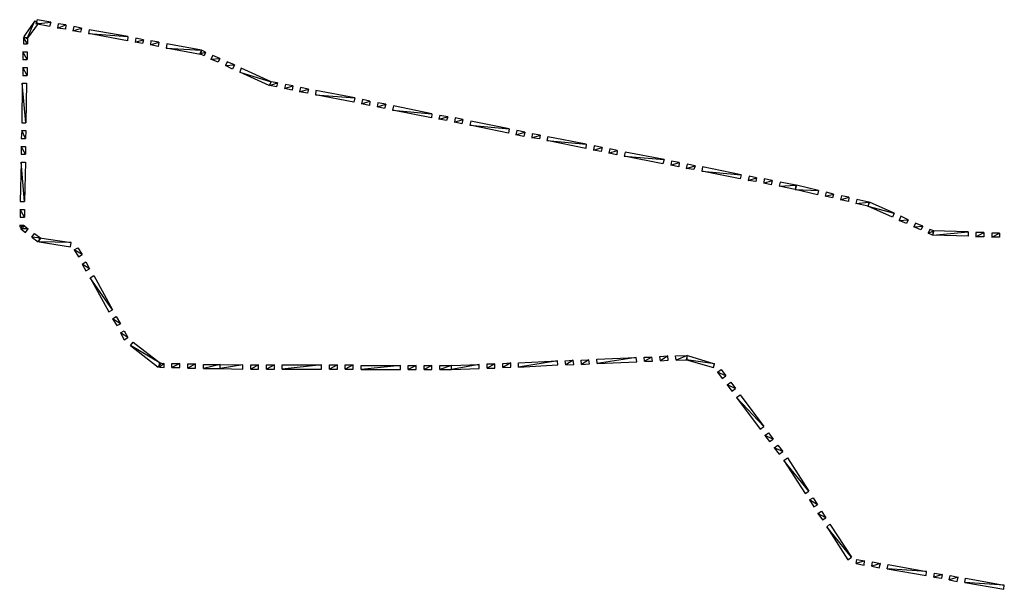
# Model space of a CAD drawing. Header units: feet. Extents: x 676 to 4623, y 1 to 2768.
# Drawn here: x 676 to 2551, y 1684 to 2768 of the extents above; entities that cross this region are included whole.
import ezdxf

# ---------------------------------------------------------------- set-up
doc = ezdxf.new("R2010")
doc.units = ezdxf.units.FT
doc.layers.add('CLEARING_LIMITS', color=4, linetype='Continuous')

msp = doc.modelspace()

# ---------------------------------------------------------------- linework, layer by layer
at = {"layer": 'CLEARING_LIMITS'}
for points in [[(684, 2736), (690, 2732), (705, 2766), (684, 2736)], [(690, 2732), (705, 2766), (711, 2761), (690, 2732)], [(709, 2768), (707, 2760), (735, 2763), (709, 2768)], [(707, 2760), (735, 2763), (733, 2755), (707, 2760)], [(749, 2760), (748, 2752), (764, 2758), (749, 2760)], [(748, 2752), (764, 2758), (763, 2750), (748, 2752)], [(779, 2755), (777, 2747), (794, 2752), (779, 2755)], [(777, 2747), (794, 2752), (792, 2744), (777, 2747)], [(808, 2749), (807, 2742), (882, 2736), (808, 2749)], [(807, 2742), (882, 2736), (881, 2728), (807, 2742)], [(683, 2722), (691, 2722), (683, 2734), (683, 2722)], [(691, 2722), (683, 2734), (691, 2734), (691, 2722)], [(897, 2733), (896, 2725), (912, 2730), (897, 2733)], [(896, 2725), (912, 2730), (910, 2723), (896, 2725)], [(926, 2728), (925, 2720), (941, 2725), (926, 2728)], [(925, 2720), (941, 2725), (940, 2717), (925, 2720)], [(956, 2722), (955, 2714), (1022, 2710), (956, 2722)], [(682, 2692), (690, 2692), (682, 2707), (682, 2692)], [(690, 2692), (682, 2707), (690, 2707), (690, 2692)], [(955, 2714), (1022, 2710), (1020, 2702), (955, 2714)], [(1022, 2710), (1019, 2703), (1030, 2706), (1022, 2710)], [(1019, 2703), (1030, 2706), (1027, 2699), (1019, 2703)], [(1044, 2700), (1040, 2693), (1057, 2694), (1044, 2700)], [(1040, 2693), (1057, 2694), (1054, 2687), (1040, 2693)], [(1071, 2688), (1068, 2681), (1085, 2682), (1071, 2688)], [(1068, 2681), (1085, 2682), (1081, 2674), (1068, 2681)], [(682, 2662), (690, 2662), (682, 2677), (682, 2662)], [(690, 2662), (682, 2677), (690, 2677), (690, 2662)], [(1098, 2676), (1095, 2668), (1155, 2650), (1098, 2676)], [(1095, 2668), (1155, 2650), (1151, 2643), (1095, 2668)], [(680, 2572), (688, 2572), (681, 2647), (680, 2572)], [(688, 2572), (681, 2647), (689, 2647), (688, 2572)], [(1154, 2650), (1152, 2643), (1167, 2648), (1154, 2650)], [(1152, 2643), (1167, 2648), (1165, 2640), (1152, 2643)], [(1182, 2645), (1180, 2637), (1196, 2642), (1182, 2645)], [(1180, 2637), (1196, 2642), (1195, 2634), (1180, 2637)], [(1211, 2639), (1209, 2631), (1226, 2636), (1211, 2639)], [(1209, 2631), (1226, 2636), (1224, 2628), (1209, 2631)], [(1240, 2633), (1239, 2625), (1314, 2619), (1240, 2633)], [(1239, 2625), (1314, 2619), (1312, 2611), (1239, 2625)], [(1329, 2616), (1327, 2608), (1343, 2613), (1329, 2616)], [(1327, 2608), (1343, 2613), (1342, 2605), (1327, 2608)], [(1358, 2610), (1357, 2602), (1373, 2607), (1358, 2610)], [(1357, 2602), (1373, 2607), (1371, 2599), (1357, 2602)], [(1388, 2604), (1386, 2596), (1461, 2589), (1388, 2604)], [(1386, 2596), (1461, 2589), (1460, 2581), (1386, 2596)], [(1476, 2586), (1474, 2579), (1491, 2583), (1476, 2586)], [(1474, 2579), (1491, 2583), (1489, 2576), (1474, 2579)], [(1505, 2581), (1504, 2573), (1520, 2578), (1505, 2581)], [(1504, 2573), (1520, 2578), (1518, 2570), (1504, 2573)], [(1535, 2575), (1533, 2567), (1608, 2560), (1535, 2575)], [(679, 2542), (687, 2542), (680, 2557), (679, 2542)], [(687, 2542), (680, 2557), (688, 2557), (687, 2542)], [(1533, 2567), (1608, 2560), (1607, 2552), (1533, 2567)], [(1623, 2557), (1621, 2549), (1638, 2554), (1623, 2557)], [(1621, 2549), (1638, 2554), (1636, 2546), (1621, 2549)], [(1652, 2551), (1651, 2543), (1667, 2548), (1652, 2551)], [(1651, 2543), (1667, 2548), (1666, 2541), (1651, 2543)], [(1682, 2545), (1680, 2538), (1755, 2531), (1682, 2545)], [(1680, 2538), (1755, 2531), (1754, 2523), (1680, 2538)], [(679, 2512), (687, 2512), (679, 2527), (679, 2512)], [(687, 2512), (679, 2527), (687, 2527), (687, 2512)], [(1770, 2528), (1769, 2520), (1785, 2525), (1770, 2528)], [(1769, 2520), (1785, 2525), (1783, 2517), (1769, 2520)], [(1800, 2522), (1798, 2514), (1814, 2519), (1800, 2522)], [(1798, 2514), (1814, 2519), (1813, 2511), (1798, 2514)], [(1829, 2516), (1827, 2508), (1903, 2502), (1829, 2516)], [(677, 2422), (685, 2422), (679, 2497), (677, 2422)], [(685, 2422), (679, 2497), (687, 2497), (685, 2422)], [(1827, 2508), (1903, 2502), (1901, 2494), (1827, 2508)], [(1917, 2499), (1916, 2491), (1932, 2496), (1917, 2499)], [(1916, 2491), (1932, 2496), (1931, 2488), (1916, 2491)], [(1947, 2493), (1945, 2485), (1962, 2490), (1947, 2493)], [(1945, 2485), (1962, 2490), (1960, 2483), (1945, 2485)], [(1976, 2488), (1975, 2480), (2050, 2473), (1976, 2488)], [(1975, 2480), (2050, 2473), (2048, 2465), (1975, 2480)], [(2065, 2470), (2063, 2462), (2079, 2467), (2065, 2470)], [(2063, 2462), (2079, 2467), (2078, 2460), (2063, 2462)], [(2094, 2465), (2093, 2457), (2109, 2462), (2094, 2465)], [(2093, 2457), (2109, 2462), (2107, 2454), (2093, 2457)], [(2124, 2459), (2122, 2451), (2154, 2453), (2124, 2459)], [(2122, 2451), (2154, 2453), (2153, 2445), (2122, 2451)], [(2155, 2453), (2153, 2445), (2197, 2443), (2155, 2453)], [(2153, 2445), (2197, 2443), (2195, 2435), (2153, 2445)], [(2212, 2440), (2210, 2432), (2226, 2436), (2212, 2440)], [(2210, 2432), (2226, 2436), (2224, 2429), (2210, 2432)], [(2241, 2433), (2239, 2425), (2255, 2430), (2241, 2433)], [(2239, 2425), (2255, 2430), (2254, 2422), (2239, 2425)], [(2270, 2426), (2268, 2418), (2293, 2421), (2270, 2426)], [(2268, 2418), (2293, 2421), (2292, 2413), (2268, 2418)], [(2294, 2421), (2291, 2413), (2341, 2400), (2294, 2421)], [(677, 2392), (685, 2392), (677, 2407), (677, 2392)], [(685, 2392), (677, 2407), (685, 2407), (685, 2392)], [(2291, 2413), (2341, 2400), (2338, 2392), (2291, 2413)], [(2354, 2394), (2351, 2386), (2368, 2387), (2354, 2394)], [(2351, 2386), (2368, 2387), (2365, 2380), (2351, 2386)], [(676, 2374), (684, 2374), (676, 2377), (676, 2374)], [(684, 2374), (676, 2377), (684, 2377), (684, 2374)], [(692, 2370), (678, 2370), (683, 2377), (692, 2370)], [(687, 2363), (692, 2370), (678, 2370), (687, 2363)], [(2382, 2381), (2379, 2374), (2396, 2375), (2382, 2381)], [(2379, 2374), (2396, 2375), (2392, 2368), (2379, 2374)], [(2409, 2369), (2406, 2362), (2417, 2366), (2409, 2369)], [(2406, 2362), (2417, 2366), (2414, 2358), (2406, 2362)], [(2415, 2366), (2415, 2358), (2482, 2364), (2415, 2366)], [(2415, 2358), (2482, 2364), (2482, 2356), (2415, 2358)], [(2497, 2363), (2497, 2355), (2512, 2363), (2497, 2363)], [(2497, 2355), (2512, 2363), (2512, 2355), (2497, 2355)], [(716, 2352), (699, 2354), (704, 2361), (716, 2352)], [(711, 2345), (716, 2352), (699, 2354), (711, 2345)], [(774, 2344), (713, 2345), (714, 2353), (774, 2344)], [(773, 2336), (774, 2344), (713, 2345), (773, 2336)], [(2527, 2362), (2527, 2354), (2542, 2362), (2527, 2362)], [(2527, 2354), (2542, 2362), (2542, 2354), (2527, 2354)], [(795, 2321), (780, 2330), (787, 2334), (795, 2321)], [(788, 2317), (795, 2321), (780, 2330), (788, 2317)], [(809, 2294), (795, 2303), (802, 2307), (809, 2294)], [(802, 2290), (809, 2294), (795, 2303), (802, 2290)], [(853, 2216), (810, 2277), (817, 2281), (853, 2216)], [(846, 2212), (853, 2216), (810, 2277), (846, 2212)], [(868, 2189), (853, 2199), (860, 2203), (868, 2189)], [(861, 2186), (868, 2189), (853, 2199), (861, 2186)], [(882, 2163), (868, 2172), (875, 2176), (882, 2163)], [(875, 2159), (882, 2163), (868, 2172), (875, 2159)], [(945, 2114), (887, 2148), (892, 2154), (945, 2114)], [(940, 2107), (945, 2114), (887, 2148), (940, 2107)], [(1701, 2111), (1700, 2119), (1626, 2107), (1701, 2111)], [(1700, 2119), (1626, 2107), (1626, 2115), (1700, 2119)], [(1730, 2120), (1716, 2111), (1715, 2119), (1730, 2120)], [(1731, 2112), (1730, 2120), (1716, 2111), (1731, 2112)], [(1760, 2121), (1746, 2112), (1745, 2120), (1760, 2121)], [(1761, 2113), (1760, 2121), (1746, 2112), (1761, 2113)], [(1850, 2125), (1776, 2114), (1775, 2122), (1850, 2125)], [(1851, 2117), (1850, 2125), (1776, 2114), (1851, 2117)], [(1880, 2126), (1866, 2118), (1865, 2126), (1880, 2126)], [(1881, 2118), (1880, 2126), (1866, 2118), (1881, 2118)], [(1910, 2128), (1896, 2119), (1895, 2127), (1910, 2128)], [(1911, 2120), (1910, 2128), (1896, 2119), (1911, 2120)], [(1947, 2129), (1926, 2120), (1925, 2128), (1947, 2129)], [(1947, 2121), (1947, 2129), (1926, 2120), (1947, 2121)], [(1999, 2113), (1946, 2121), (1948, 2129), (1999, 2113)], [(1997, 2106), (1999, 2113), (1946, 2121), (1997, 2106)], [(951, 2114), (942, 2107), (942, 2115), (951, 2114)], [(951, 2106), (951, 2114), (942, 2107), (951, 2106)], [(981, 2106), (981, 2114), (966, 2106), (981, 2106)], [(981, 2114), (966, 2106), (966, 2114), (981, 2114)], [(1011, 2105), (1011, 2113), (996, 2105), (1011, 2105)], [(1011, 2113), (996, 2105), (996, 2113), (1011, 2113)], [(1058, 2104), (1058, 2112), (1026, 2104), (1058, 2104)], [(1058, 2112), (1026, 2104), (1026, 2112), (1058, 2112)], [(1101, 2111), (1058, 2104), (1058, 2112), (1101, 2111)], [(1101, 2103), (1101, 2111), (1058, 2104), (1101, 2103)], [(1131, 2103), (1131, 2111), (1116, 2103), (1131, 2103)], [(1131, 2111), (1116, 2103), (1116, 2111), (1131, 2111)], [(1161, 2103), (1161, 2111), (1146, 2103), (1161, 2103)], [(1161, 2111), (1146, 2103), (1146, 2111), (1161, 2111)], [(1251, 2103), (1251, 2111), (1176, 2103), (1251, 2103)], [(1251, 2111), (1176, 2103), (1176, 2111), (1251, 2111)], [(1281, 2103), (1281, 2111), (1266, 2103), (1281, 2103)], [(1281, 2111), (1266, 2103), (1266, 2111), (1281, 2111)], [(1311, 2103), (1311, 2111), (1296, 2103), (1311, 2103)], [(1311, 2111), (1296, 2103), (1296, 2111), (1311, 2111)], [(1401, 2102), (1401, 2110), (1326, 2102), (1401, 2102)], [(1401, 2110), (1326, 2102), (1326, 2110), (1401, 2110)], [(1431, 2102), (1431, 2110), (1416, 2102), (1431, 2102)], [(1431, 2110), (1416, 2102), (1416, 2110), (1431, 2110)], [(1461, 2102), (1461, 2110), (1446, 2102), (1461, 2102)], [(1461, 2110), (1446, 2102), (1446, 2110), (1461, 2110)], [(1498, 2102), (1498, 2110), (1476, 2102), (1498, 2102)], [(1498, 2110), (1476, 2102), (1476, 2110), (1498, 2110)], [(1551, 2104), (1551, 2112), (1498, 2102), (1551, 2104)], [(1551, 2112), (1498, 2102), (1498, 2110), (1551, 2112)], [(1581, 2105), (1581, 2113), (1566, 2105), (1581, 2105)], [(1581, 2113), (1566, 2105), (1566, 2113), (1581, 2113)], [(1611, 2107), (1611, 2115), (1596, 2106), (1611, 2107)], [(1611, 2115), (1596, 2106), (1596, 2114), (1611, 2115)], [(2021, 2090), (2005, 2097), (2012, 2102), (2021, 2090)], [(2014, 2085), (2021, 2090), (2005, 2097), (2014, 2085)], [(2039, 2066), (2023, 2073), (2030, 2078), (2039, 2066)], [(2032, 2061), (2039, 2066), (2023, 2073), (2032, 2061)], [(2093, 1994), (2041, 2049), (2048, 2054), (2093, 1994)], [(2086, 1989), (2093, 1994), (2041, 2049), (2086, 1989)], [(2111, 1970), (2095, 1977), (2102, 1982), (2111, 1970)], [(2104, 1965), (2111, 1970), (2095, 1977), (2104, 1965)], [(2129, 1946), (2113, 1953), (2120, 1958), (2129, 1946)], [(2122, 1941), (2129, 1946), (2113, 1953), (2122, 1941)], [(2179, 1871), (2131, 1929), (2138, 1934), (2179, 1871)], [(2172, 1866), (2179, 1871), (2131, 1929), (2172, 1866)], [(2195, 1845), (2180, 1854), (2187, 1858), (2195, 1845)], [(2188, 1841), (2195, 1845), (2180, 1854), (2188, 1841)], [(2211, 1820), (2196, 1828), (2203, 1833), (2211, 1820)], [(2205, 1816), (2211, 1820), (2196, 1828), (2205, 1816)], [(2260, 1745), (2213, 1803), (2219, 1808), (2260, 1745)], [(2253, 1740), (2260, 1745), (2213, 1803), (2253, 1740)], [(2285, 1738), (2269, 1733), (2270, 1741), (2285, 1738)], [(2284, 1730), (2285, 1738), (2269, 1733), (2284, 1730)], [(2315, 1733), (2299, 1728), (2300, 1736), (2315, 1733)], [(2313, 1725), (2315, 1733), (2299, 1728), (2313, 1725)], [(2403, 1718), (2328, 1723), (2330, 1731), (2403, 1718)], [(2402, 1710), (2403, 1718), (2328, 1723), (2402, 1710)], [(2433, 1712), (2417, 1707), (2418, 1715), (2433, 1712)], [(2432, 1705), (2433, 1712), (2417, 1707), (2432, 1705)], [(2463, 1707), (2446, 1702), (2448, 1710), (2463, 1707)], [(2461, 1699), (2463, 1707), (2446, 1702), (2461, 1699)], [(2551, 1692), (2476, 1697), (2477, 1705), (2551, 1692)], [(2550, 1684), (2551, 1692), (2476, 1697), (2550, 1684)]]:
    msp.add_lwpolyline(points, dxfattribs=at)

doc.saveas('drawing.dxf')
